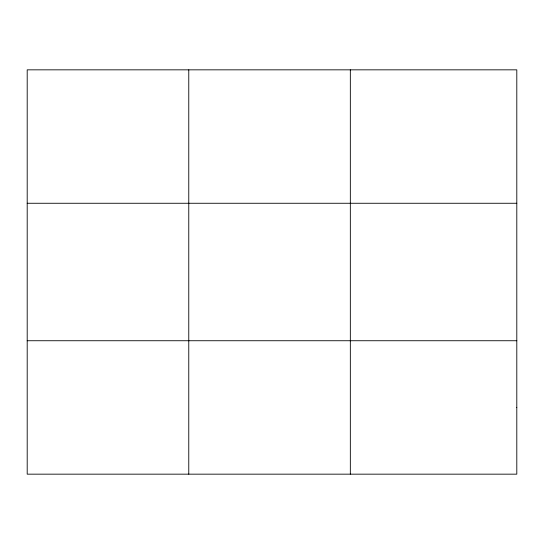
<?xml version="1.0" encoding="UTF-8"?>
<svg xmlns="http://www.w3.org/2000/svg" width="544" height="544" viewBox="0 0 544 544"><rect width="100%" height="100%" fill="white"/><g stroke="black" fill="none" stroke-linecap="round" stroke-linejoin="round"><path stroke-width="0.82" d="M188.768 474.164L188.768 69.836M350.336 474.164L350.336 69.836M27.2 203.266L516.8 203.266M27.2 340.734L516.8 340.734M516.8 407.449L516.8 474.164L27.2 474.164L27.2 69.836L516.8 69.836L516.8 407.449"/></g></svg>
